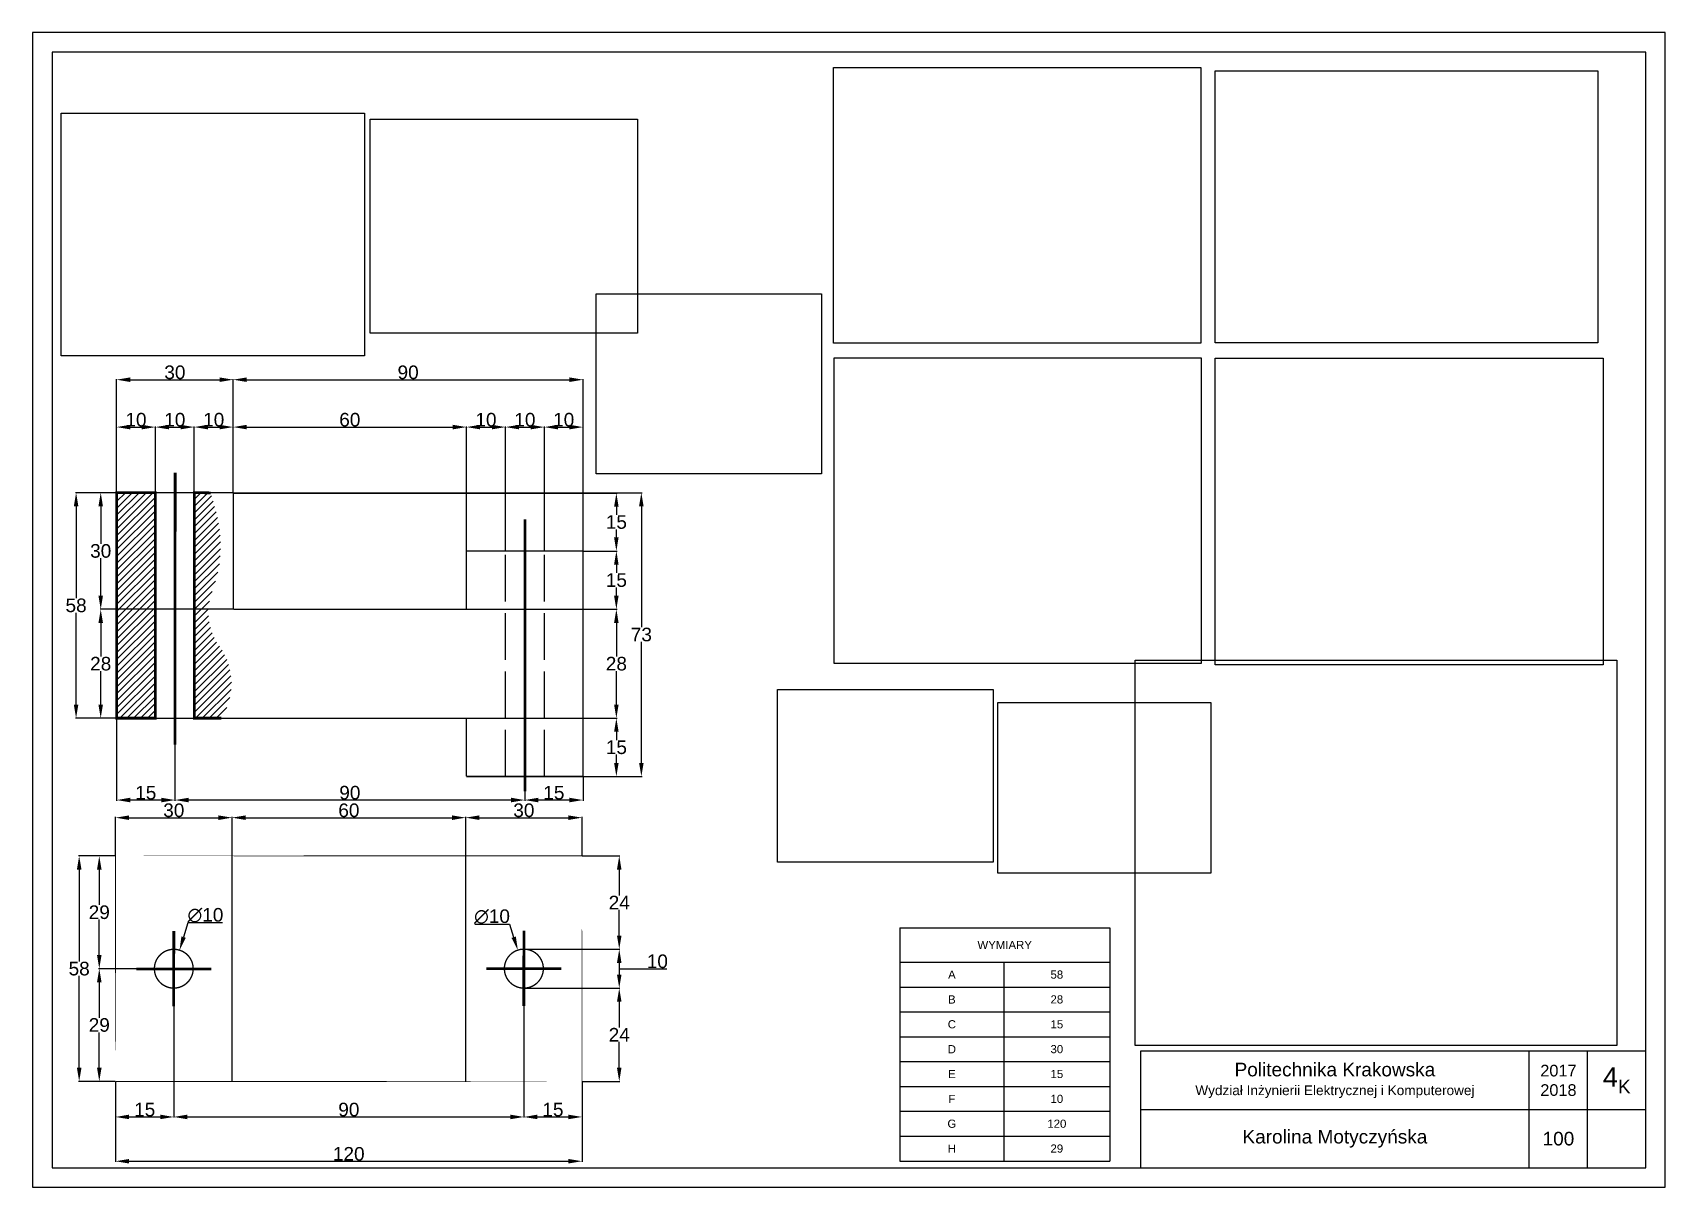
# Model space of a CAD drawing. Header units: inches. Extents: x 30 to 450, y 19 to 316.
import ezdxf

# ---------------------------------------------------------------- set-up
doc = ezdxf.new("R2010")
doc.units = ezdxf.units.IN
doc.header["$MEASUREMENT"] = 0
doc.header["$XCLIPFRAME"] = 2
doc.linetypes.add('ACAD_ISO02W100', pattern=[15, 12, -3])
doc.linetypes.add('ACAD_ISO10W100', pattern=[18, 12, -3, 0, -3])
for name, color, linetype, true_color in [('RENDERY', 7, 'Continuous', 0xffffff), ('RYSUNEK', 7, 'Continuous', 0x000000), ('TEMAT', 7, 'Continuous', 0xffffff)]:
    doc.layers.add(name, color=color, linetype=linetype, true_color=true_color)
doc.layers.add('TABELA', color=7, linetype='Continuous')
doc.layers.add('WYMIAROWANIE', color=7, linetype='Continuous')
doc.styles.get("Standard").update_dxf_attribs({"font": 'arial.ttf'})
doc.dimstyles.get("Standard").update_dxf_attribs({"dimtxt": 3.5, "dimasz": 3.5, "dimexe": 0.18, "dimexo": 0.0625, "dimgap": 0.09, "dimtad": 1, "dimtih": 1, "dimtoh": 1, "dimdec": 0, "dimzin": 0, "dimdsep": 46, "dimtxsty": 'Standard', "dimcen": 0, "dimadec": 0, "dimazin": 0, "dimtfac": 1, "dimtdec": 0, "dimtofl": 0, "dimtmove": 0, "dimatfit": 3, "dimfxl": 1, "dimtolj": 1, "dimtzin": 0, "dimarcsym": 0})
picture_1 = doc.add_image_def('image1.jpg', size_in_pixel=(1535, 1228))
picture_2 = doc.add_image_def('image2.jpeg', size_in_pixel=(800, 600))
picture_3 = doc.add_image_def('image3.jpeg', size_in_pixel=(800, 600))
picture_4 = doc.add_image_def('image4.jpeg', size_in_pixel=(800, 600))
picture_5 = doc.add_image_def('image5.jpeg', size_in_pixel=(800, 600))
picture_6 = doc.add_image_def('image6.jpg', size_in_pixel=(1600, 1280))
picture_7 = doc.add_image_def('image7.jpg', size_in_pixel=(1600, 1280))
picture_8 = doc.add_image_def('image8.jpg', size_in_pixel=(1600, 1280))
picture_9 = doc.add_image_def('image9.jpg', size_in_pixel=(1600, 1280))
picture_10 = doc.add_image_def('image10.jpg', size_in_pixel=(1600, 1280))

# ---------------------------------------------------------------- blocks, each defined once
blk = doc.blocks.new('*T1')
at = {"layer": 'TABELA', "color": 0, "linetype": 'ByBlock', "lineweight": -2, "transparency": 16777216}
for p, q in [((0, 0), (54, 0)), ((0, 0), (0, -60)), ((54, 0), (54, -60)), ((0, -8.85), (54, -8.85)), ((26.81, -8.85), (26.81, -60)), ((0, -15.25), (54, -15.25)), ((0, -21.64), (54, -21.64)), ((0, -28.03), (54, -28.03)), ((0, -34.43), (54, -34.43)), ((0, -40.82), (54, -40.82)), ((0, -47.21), (54, -47.21)), ((0, -53.61), (54, -53.61)), ((0, -60), (54, -60))]:
    blk.add_line(p, q, dxfattribs=at)
at = {"layer": 'TABELA', "color": 0, "transparency": 16777216, "char_height": 2.1, "attachment_point": 5}
for s, insert, width in [('WYMIARY', (27, -4.43), 53.928), ('A', (13.41, -12.05), 26.7392), ('58', (40.41, -12.05), 27.1168), ('B', (13.41, -18.44), 26.7392), ('28', (40.41, -18.44), 27.1168), ('C', (13.41, -24.84), 26.7392), ('15', (40.41, -24.84), 27.1168), ('D', (13.41, -31.23), 26.7392), ('30', (40.41, -31.23), 27.1168), ('E', (13.41, -37.62), 26.7392), ('15', (40.41, -37.62), 27.1168), ('F', (13.41, -44.02), 26.7392), ('10', (40.41, -44.02), 27.1168), ('G', (13.41, -50.41), 26.7392), ('120', (40.41, -50.41), 27.1168), ('H', (13.41, -56.8), 26.7392), ('29', (40.41, -56.8), 27.1168)]:
    blk.add_mtext(s, dxfattribs=dict(at, insert=insert, width=width))
blk = doc.blocks.new('*D2')
at = {"layer": 'Defpoints', "color": 0, "lineweight": 25, "transparency": 16777216}
for p in [(61.69, 214.59), (51.71, 197.72), (61.69, 197.72)]:
    blk.add_point(p, dxfattribs=at)
at = {"layer": 'WYMIAROWANIE', "color": 0, "lineweight": -2, "transparency": 16777216}
for p, q in [((51.71, 197.79), (51.71, 214.77)), ((55.21, 214.59), (58.19, 214.59)), ((61.69, 197.79), (61.69, 214.77))]:
    blk.add_line(p, q, dxfattribs=at)
at = {"layer": 'WYMIAROWANIE', "color": 0, "lineweight": 25, "transparency": 16777216}
for points in [[(55.21, 215.18), (55.21, 214.01), (51.71, 214.59)], [(58.19, 215.18), (58.19, 214.01), (61.69, 214.59)]]:
    blk.add_solid(points, dxfattribs=at)
at = {"layer": 'WYMIAROWANIE', "color": 0, "lineweight": 25, "transparency": 16777216, "insert": (56.7, 216.47), "char_height": 3.5, "attachment_point": 5}
blk.add_mtext('\\A1;10', dxfattribs=at)
blk = doc.blocks.new('*D3')
at = {"layer": 'Defpoints', "color": 0, "lineweight": 25, "transparency": 16777216}
for p in [(71.69, 214.59), (61.69, 197.72), (71.69, 197.72)]:
    blk.add_point(p, dxfattribs=at)
at = {"layer": 'WYMIAROWANIE', "color": 0, "lineweight": -2, "transparency": 16777216}
for p, q in [((61.69, 197.79), (61.69, 214.77)), ((65.19, 214.59), (68.19, 214.59)), ((71.69, 197.79), (71.69, 214.77))]:
    blk.add_line(p, q, dxfattribs=at)
at = {"layer": 'WYMIAROWANIE', "color": 0, "lineweight": 25, "transparency": 16777216}
for points in [[(65.19, 215.18), (65.19, 214.01), (61.69, 214.59)], [(68.19, 215.18), (68.19, 214.01), (71.69, 214.59)]]:
    blk.add_solid(points, dxfattribs=at)
at = {"layer": 'WYMIAROWANIE', "color": 0, "lineweight": 25, "transparency": 16777216, "insert": (66.69, 216.47), "char_height": 3.5, "attachment_point": 5}
blk.add_mtext('\\A1;10', dxfattribs=at)
blk = doc.blocks.new('*D4')
at = {"layer": 'Defpoints', "color": 0, "lineweight": 25, "transparency": 16777216}
for p in [(81.71, 214.59), (71.69, 197.72), (81.71, 197.72)]:
    blk.add_point(p, dxfattribs=at)
at = {"layer": 'WYMIAROWANIE', "color": 0, "lineweight": -2, "transparency": 16777216}
for p, q in [((71.69, 197.79), (71.69, 214.77)), ((75.19, 214.59), (78.21, 214.59)), ((81.71, 197.79), (81.71, 214.77))]:
    blk.add_line(p, q, dxfattribs=at)
at = {"layer": 'WYMIAROWANIE', "color": 0, "lineweight": 25, "transparency": 16777216}
for points in [[(75.19, 215.18), (75.19, 214.01), (71.69, 214.59)], [(78.21, 215.18), (78.21, 214.01), (81.71, 214.59)]]:
    blk.add_solid(points, dxfattribs=at)
at = {"layer": 'WYMIAROWANIE', "color": 0, "lineweight": 25, "transparency": 16777216, "insert": (76.7, 216.47), "char_height": 3.5, "attachment_point": 5}
blk.add_mtext('\\A1;10', dxfattribs=at)
blk = doc.blocks.new('*D5')
at = {"layer": 'Defpoints', "color": 0, "lineweight": 25, "transparency": 16777216}
for p in [(141.71, 214.59), (81.71, 197.72), (141.71, 182.72)]:
    blk.add_point(p, dxfattribs=at)
at = {"layer": 'WYMIAROWANIE', "color": 0, "lineweight": -2, "transparency": 16777216}
for p, q in [((81.71, 197.79), (81.71, 214.77)), ((85.21, 214.59), (138.21, 214.59)), ((141.71, 182.79), (141.71, 214.77))]:
    blk.add_line(p, q, dxfattribs=at)
at = {"layer": 'WYMIAROWANIE', "color": 0, "lineweight": 25, "transparency": 16777216}
for points in [[(85.21, 215.18), (85.21, 214.01), (81.71, 214.59)], [(138.21, 215.18), (138.21, 214.01), (141.71, 214.59)]]:
    blk.add_solid(points, dxfattribs=at)
at = {"layer": 'WYMIAROWANIE', "color": 0, "lineweight": 25, "transparency": 16777216, "insert": (111.71, 216.47), "char_height": 3.5, "attachment_point": 5}
blk.add_mtext('\\A1;60', dxfattribs=at)
blk = doc.blocks.new('*D6')
at = {"layer": 'Defpoints', "color": 0, "lineweight": 25, "transparency": 16777216}
for p in [(151.75, 214.59), (141.71, 182.72), (151.75, 182.72)]:
    blk.add_point(p, dxfattribs=at)
at = {"layer": 'WYMIAROWANIE', "color": 0, "lineweight": -2, "transparency": 16777216}
for p, q in [((141.71, 182.79), (141.71, 214.77)), ((145.21, 214.59), (148.25, 214.59)), ((151.75, 182.79), (151.75, 214.77))]:
    blk.add_line(p, q, dxfattribs=at)
at = {"layer": 'WYMIAROWANIE', "color": 0, "lineweight": 25, "transparency": 16777216}
for points in [[(145.21, 215.18), (145.21, 214.01), (141.71, 214.59)], [(148.25, 215.18), (148.25, 214.01), (151.75, 214.59)]]:
    blk.add_solid(points, dxfattribs=at)
at = {"layer": 'WYMIAROWANIE', "color": 0, "lineweight": 25, "transparency": 16777216, "insert": (146.73, 216.47), "char_height": 3.5, "attachment_point": 5}
blk.add_mtext('\\A1;10', dxfattribs=at)
blk = doc.blocks.new('*D7')
at = {"layer": 'Defpoints', "color": 0, "lineweight": 25, "transparency": 16777216}
for p in [(161.75, 214.59), (151.75, 182.72), (161.75, 182.72)]:
    blk.add_point(p, dxfattribs=at)
at = {"layer": 'WYMIAROWANIE', "color": 0, "lineweight": -2, "transparency": 16777216}
for p, q in [((151.75, 182.79), (151.75, 214.77)), ((155.25, 214.59), (158.25, 214.59)), ((161.75, 182.79), (161.75, 214.77))]:
    blk.add_line(p, q, dxfattribs=at)
at = {"layer": 'WYMIAROWANIE', "color": 0, "lineweight": 25, "transparency": 16777216}
for points in [[(155.25, 215.18), (155.25, 214.01), (151.75, 214.59)], [(158.25, 215.18), (158.25, 214.01), (161.75, 214.59)]]:
    blk.add_solid(points, dxfattribs=at)
at = {"layer": 'WYMIAROWANIE', "color": 0, "lineweight": 25, "transparency": 16777216, "insert": (156.75, 216.47), "char_height": 3.5, "attachment_point": 5}
blk.add_mtext('\\A1;10', dxfattribs=at)
blk = doc.blocks.new('*D8')
at = {"layer": 'Defpoints', "color": 0, "lineweight": 25, "transparency": 16777216}
for p in [(171.71, 214.59), (161.75, 182.72), (171.71, 182.72)]:
    blk.add_point(p, dxfattribs=at)
at = {"layer": 'WYMIAROWANIE', "color": 0, "lineweight": -2, "transparency": 16777216}
for p, q in [((161.75, 182.79), (161.75, 214.77)), ((165.25, 214.59), (168.21, 214.59)), ((171.71, 182.79), (171.71, 214.77))]:
    blk.add_line(p, q, dxfattribs=at)
at = {"layer": 'WYMIAROWANIE', "color": 0, "lineweight": 25, "transparency": 16777216}
for points in [[(165.25, 215.18), (165.25, 214.01), (161.75, 214.59)], [(168.21, 215.18), (168.21, 214.01), (171.71, 214.59)]]:
    blk.add_solid(points, dxfattribs=at)
at = {"layer": 'WYMIAROWANIE', "color": 0, "lineweight": 25, "transparency": 16777216, "insert": (166.73, 216.47), "char_height": 3.5, "attachment_point": 5}
blk.add_mtext('\\A1;10', dxfattribs=at)
blk = doc.blocks.new('*D9')
at = {"layer": 'Defpoints', "color": 0, "lineweight": 25, "transparency": 16777216}
for p in [(51.71, 197.72), (41.3, 139.72), (51.71, 139.72)]:
    blk.add_point(p, dxfattribs=at)
at = {"layer": 'WYMIAROWANIE', "color": 0, "lineweight": -2, "transparency": 16777216}
for p, q in [((51.65, 197.72), (41.12, 197.72)), ((41.3, 194.22), (41.3, 170.6)), ((41.3, 143.22), (41.3, 166.85)), ((51.65, 139.72), (41.12, 139.72))]:
    blk.add_line(p, q, dxfattribs=at)
at = {"layer": 'WYMIAROWANIE', "color": 0, "lineweight": 25, "transparency": 16777216}
for points in [[(40.72, 194.22), (41.88, 194.22), (41.3, 197.72)], [(40.72, 143.22), (41.88, 143.22), (41.3, 139.72)]]:
    blk.add_solid(points, dxfattribs=at)
at = {"layer": 'WYMIAROWANIE', "color": 0, "lineweight": 25, "transparency": 16777216, "insert": (41.3, 168.72), "char_height": 3.5, "attachment_point": 5}
blk.add_mtext('\\A1;58', dxfattribs=at)
blk = doc.blocks.new('*D10')
at = {"layer": 'Defpoints', "color": 0, "lineweight": 25, "transparency": 16777216}
for p in [(81.71, 197.72), (47.63, 167.72), (81.71, 167.72)]:
    blk.add_point(p, dxfattribs=at)
at = {"layer": 'WYMIAROWANIE', "color": 0, "lineweight": -2, "transparency": 16777216}
for p, q in [((81.65, 197.72), (47.45, 197.72)), ((47.63, 194.22), (47.63, 184.6)), ((47.63, 171.22), (47.63, 180.84)), ((81.65, 167.72), (47.45, 167.72))]:
    blk.add_line(p, q, dxfattribs=at)
at = {"layer": 'WYMIAROWANIE', "color": 0, "lineweight": 25, "transparency": 16777216}
for points in [[(47.05, 194.22), (48.21, 194.22), (47.63, 197.72)], [(47.05, 171.22), (48.21, 171.22), (47.63, 167.72)]]:
    blk.add_solid(points, dxfattribs=at)
at = {"layer": 'WYMIAROWANIE', "color": 0, "lineweight": 25, "transparency": 16777216, "insert": (47.63, 182.72), "char_height": 3.5, "attachment_point": 5}
blk.add_mtext('\\A1;30', dxfattribs=at)
blk = doc.blocks.new('*D11')
at = {"layer": 'Defpoints', "color": 0, "lineweight": 25, "transparency": 16777216}
for p in [(81.71, 167.72), (47.63, 139.72), (61.69, 139.72)]:
    blk.add_point(p, dxfattribs=at)
at = {"layer": 'WYMIAROWANIE', "color": 0, "lineweight": -2, "transparency": 16777216}
for p, q in [((81.65, 167.72), (47.45, 167.72)), ((47.63, 164.22), (47.63, 155.6)), ((47.63, 143.22), (47.63, 151.85)), ((61.63, 139.72), (47.45, 139.72))]:
    blk.add_line(p, q, dxfattribs=at)
at = {"layer": 'WYMIAROWANIE', "color": 0, "lineweight": 25, "transparency": 16777216}
for points in [[(47.05, 164.22), (48.21, 164.22), (47.63, 167.72)], [(47.05, 143.22), (48.21, 143.22), (47.63, 139.72)]]:
    blk.add_solid(points, dxfattribs=at)
at = {"layer": 'WYMIAROWANIE', "color": 0, "lineweight": 25, "transparency": 16777216, "insert": (47.63, 153.72), "char_height": 3.5, "attachment_point": 5}
blk.add_mtext('\\A1;28', dxfattribs=at)
blk = doc.blocks.new('*D12')
at = {"layer": 'Defpoints', "color": 0, "lineweight": 25, "transparency": 16777216}
for p in [(81.71, 197.61), (171.71, 182.72), (180.28, 182.72)]:
    blk.add_point(p, dxfattribs=at)
at = {"layer": 'WYMIAROWANIE', "color": 0, "lineweight": -2, "transparency": 16777216}
for p, q in [((81.77, 197.61), (180.46, 197.61)), ((180.28, 194.11), (180.28, 192.04)), ((180.28, 186.22), (180.28, 188.29)), ((171.77, 182.72), (180.46, 182.72))]:
    blk.add_line(p, q, dxfattribs=at)
at = {"layer": 'WYMIAROWANIE', "color": 0, "lineweight": 25, "transparency": 16777216}
for points in [[(179.69, 194.11), (180.86, 194.11), (180.28, 197.61)], [(179.69, 186.22), (180.86, 186.22), (180.28, 182.72)]]:
    blk.add_solid(points, dxfattribs=at)
at = {"layer": 'WYMIAROWANIE', "color": 0, "lineweight": 25, "transparency": 16777216, "insert": (180.28, 190.16), "char_height": 3.5, "attachment_point": 5}
blk.add_mtext('\\A1;15', dxfattribs=at)
blk = doc.blocks.new('*D13')
at = {"layer": 'Defpoints', "color": 0, "lineweight": 25, "transparency": 16777216}
for p in [(171.71, 182.72), (141.71, 167.72), (180.28, 167.72)]:
    blk.add_point(p, dxfattribs=at)
at = {"layer": 'WYMIAROWANIE', "color": 0, "lineweight": -2, "transparency": 16777216}
for p, q in [((171.77, 182.72), (180.46, 182.72)), ((180.28, 179.22), (180.28, 177.1)), ((180.28, 171.22), (180.28, 173.35)), ((141.77, 167.72), (180.46, 167.72))]:
    blk.add_line(p, q, dxfattribs=at)
at = {"layer": 'WYMIAROWANIE', "color": 0, "lineweight": 25, "transparency": 16777216}
for points in [[(179.69, 179.22), (180.86, 179.22), (180.28, 182.72)], [(179.69, 171.22), (180.86, 171.22), (180.28, 167.72)]]:
    blk.add_solid(points, dxfattribs=at)
at = {"layer": 'WYMIAROWANIE', "color": 0, "lineweight": 25, "transparency": 16777216, "insert": (180.28, 175.22), "char_height": 3.5, "attachment_point": 5}
blk.add_mtext('\\A1;15', dxfattribs=at)
blk = doc.blocks.new('*D14')
at = {"layer": 'Defpoints', "color": 0, "lineweight": 25, "transparency": 16777216}
for p in [(141.71, 167.72), (141.71, 139.72), (180.28, 139.72)]:
    blk.add_point(p, dxfattribs=at)
at = {"layer": 'WYMIAROWANIE', "color": 0, "lineweight": -2, "transparency": 16777216}
for p, q in [((141.77, 167.72), (180.46, 167.72)), ((180.28, 164.22), (180.28, 155.6)), ((180.28, 143.22), (180.28, 151.85)), ((141.77, 139.72), (180.46, 139.72))]:
    blk.add_line(p, q, dxfattribs=at)
at = {"layer": 'WYMIAROWANIE', "color": 0, "lineweight": 25, "transparency": 16777216}
for points in [[(179.69, 164.22), (180.86, 164.22), (180.28, 167.72)], [(179.69, 143.22), (180.86, 143.22), (180.28, 139.72)]]:
    blk.add_solid(points, dxfattribs=at)
at = {"layer": 'WYMIAROWANIE', "color": 0, "lineweight": 25, "transparency": 16777216, "insert": (180.28, 153.72), "char_height": 3.5, "attachment_point": 5}
blk.add_mtext('\\A1;28', dxfattribs=at)
blk = doc.blocks.new('*D15')
at = {"layer": 'Defpoints', "color": 0, "lineweight": 25, "transparency": 16777216}
for p in [(141.71, 139.72), (171.71, 124.72), (180.28, 124.72)]:
    blk.add_point(p, dxfattribs=at)
at = {"layer": 'WYMIAROWANIE', "color": 0, "lineweight": -2, "transparency": 16777216}
for p, q in [((141.77, 139.72), (180.46, 139.72)), ((180.28, 136.22), (180.28, 134.1)), ((180.28, 128.22), (180.28, 130.35)), ((171.77, 124.72), (180.46, 124.72))]:
    blk.add_line(p, q, dxfattribs=at)
at = {"layer": 'WYMIAROWANIE', "color": 0, "lineweight": 25, "transparency": 16777216}
for points in [[(179.69, 136.22), (180.86, 136.22), (180.28, 139.72)], [(179.69, 128.22), (180.86, 128.22), (180.28, 124.72)]]:
    blk.add_solid(points, dxfattribs=at)
at = {"layer": 'WYMIAROWANIE', "color": 0, "lineweight": 25, "transparency": 16777216, "insert": (180.28, 132.22), "char_height": 3.5, "attachment_point": 5}
blk.add_mtext('\\A1;15', dxfattribs=at)
blk = doc.blocks.new('*D16')
at = {"layer": 'Defpoints', "color": 0, "lineweight": 25, "transparency": 16777216}
for p in [(81.71, 197.72), (171.71, 124.72), (186.71, 124.72)]:
    blk.add_point(p, dxfattribs=at)
at = {"layer": 'WYMIAROWANIE', "color": 0, "lineweight": -2, "transparency": 16777216}
for p, q in [((81.77, 197.72), (186.89, 197.72)), ((186.71, 194.22), (186.71, 163.1)), ((186.71, 128.22), (186.71, 159.34)), ((171.77, 124.72), (186.89, 124.72))]:
    blk.add_line(p, q, dxfattribs=at)
at = {"layer": 'WYMIAROWANIE', "color": 0, "lineweight": 25, "transparency": 16777216}
for points in [[(186.12, 194.22), (187.29, 194.22), (186.71, 197.72)], [(186.12, 128.22), (187.29, 128.22), (186.71, 124.72)]]:
    blk.add_solid(points, dxfattribs=at)
at = {"layer": 'WYMIAROWANIE', "color": 0, "lineweight": 25, "transparency": 16777216, "insert": (186.71, 161.22), "char_height": 3.5, "attachment_point": 5}
blk.add_mtext('\\A1;73', dxfattribs=at)
blk = doc.blocks.new('*D17')
at = {"layer": 'Defpoints', "color": 0, "lineweight": 25, "transparency": 16777216}
for p in [(156.71, 124.72), (171.71, 124.72), (156.71, 118.66)]:
    blk.add_point(p, dxfattribs=at)
at = {"layer": 'WYMIAROWANIE', "color": 0, "lineweight": -2, "transparency": 16777216}
for p, q in [((156.71, 124.66), (156.71, 118.48)), ((171.71, 124.66), (171.71, 118.48)), ((168.21, 118.66), (160.21, 118.66))]:
    blk.add_line(p, q, dxfattribs=at)
at = {"layer": 'WYMIAROWANIE', "color": 0, "lineweight": 25, "transparency": 16777216}
for points in [[(160.21, 119.25), (160.21, 118.08), (156.71, 118.66)], [(168.21, 119.25), (168.21, 118.08), (171.71, 118.66)]]:
    blk.add_solid(points, dxfattribs=at)
at = {"layer": 'WYMIAROWANIE', "color": 0, "lineweight": 25, "transparency": 16777216, "insert": (164.21, 120.54), "char_height": 3.5, "attachment_point": 5}
blk.add_mtext('\\A1;15', dxfattribs=at)
blk = doc.blocks.new('*D18')
at = {"layer": 'Defpoints', "color": 0, "lineweight": 25, "transparency": 16777216}
for p in [(66.74, 139.72), (156.71, 124.72), (66.74, 118.66)]:
    blk.add_point(p, dxfattribs=at)
at = {"layer": 'WYMIAROWANIE', "color": 0, "lineweight": -2, "transparency": 16777216}
for p, q in [((66.74, 139.66), (66.74, 118.48)), ((156.71, 124.66), (156.71, 118.48)), ((153.21, 118.66), (70.24, 118.66))]:
    blk.add_line(p, q, dxfattribs=at)
at = {"layer": 'WYMIAROWANIE', "color": 0, "lineweight": 25, "transparency": 16777216}
for points in [[(70.24, 119.25), (70.24, 118.08), (66.74, 118.66)], [(153.21, 119.25), (153.21, 118.08), (156.71, 118.66)]]:
    blk.add_solid(points, dxfattribs=at)
at = {"layer": 'WYMIAROWANIE', "color": 0, "lineweight": 25, "transparency": 16777216, "insert": (111.72, 120.54), "char_height": 3.5, "attachment_point": 5}
blk.add_mtext('\\A1;90', dxfattribs=at)
blk = doc.blocks.new('*D19')
at = {"layer": 'Defpoints', "color": 0, "lineweight": 25, "transparency": 16777216}
for p in [(51.71, 139.72), (66.74, 139.72), (51.71, 118.66)]:
    blk.add_point(p, dxfattribs=at)
at = {"layer": 'WYMIAROWANIE', "color": 0, "lineweight": -2, "transparency": 16777216}
for p, q in [((51.71, 139.66), (51.71, 118.48)), ((66.74, 139.66), (66.74, 118.48)), ((63.24, 118.66), (55.21, 118.66))]:
    blk.add_line(p, q, dxfattribs=at)
at = {"layer": 'WYMIAROWANIE', "color": 0, "lineweight": 25, "transparency": 16777216}
for points in [[(55.21, 119.25), (55.21, 118.08), (51.71, 118.66)], [(63.24, 119.25), (63.24, 118.08), (66.74, 118.66)]]:
    blk.add_solid(points, dxfattribs=at)
at = {"layer": 'WYMIAROWANIE', "color": 0, "lineweight": 25, "transparency": 16777216, "insert": (59.22, 120.54), "char_height": 3.5, "attachment_point": 5}
blk.add_mtext('\\A1;15', dxfattribs=at)
blk = doc.blocks.new('*D20')
at = {"layer": 'Defpoints', "color": 0, "lineweight": 25, "transparency": 16777216}
for p in [(81.71, 226.78), (51.71, 197.72), (81.71, 197.72)]:
    blk.add_point(p, dxfattribs=at)
at = {"layer": 'WYMIAROWANIE', "color": 0, "lineweight": -2, "transparency": 16777216}
for p, q in [((51.71, 197.79), (51.71, 226.96)), ((81.71, 197.79), (81.71, 226.96)), ((55.21, 226.78), (78.21, 226.78))]:
    blk.add_line(p, q, dxfattribs=at)
at = {"layer": 'WYMIAROWANIE', "color": 0, "lineweight": 25, "transparency": 16777216}
for points in [[(55.21, 227.37), (55.21, 226.2), (51.71, 226.78)], [(78.21, 227.37), (78.21, 226.2), (81.71, 226.78)]]:
    blk.add_solid(points, dxfattribs=at)
at = {"layer": 'WYMIAROWANIE', "color": 0, "lineweight": 25, "transparency": 16777216, "insert": (66.71, 228.66), "char_height": 3.5, "attachment_point": 5}
blk.add_mtext('\\A1;30', dxfattribs=at)
blk = doc.blocks.new('*D21')
at = {"layer": 'Defpoints', "color": 0, "lineweight": 25, "transparency": 16777216}
for p in [(171.71, 226.78), (81.71, 197.72), (171.71, 197.61)]:
    blk.add_point(p, dxfattribs=at)
at = {"layer": 'WYMIAROWANIE', "color": 0, "lineweight": -2, "transparency": 16777216}
for p, q in [((81.71, 197.79), (81.71, 226.96)), ((171.71, 197.67), (171.71, 226.96)), ((85.21, 226.78), (168.21, 226.78))]:
    blk.add_line(p, q, dxfattribs=at)
at = {"layer": 'WYMIAROWANIE', "color": 0, "lineweight": 25, "transparency": 16777216}
for points in [[(85.21, 227.37), (85.21, 226.2), (81.71, 226.78)], [(168.21, 227.37), (168.21, 226.2), (171.71, 226.78)]]:
    blk.add_solid(points, dxfattribs=at)
at = {"layer": 'WYMIAROWANIE', "color": 0, "lineweight": 25, "transparency": 16777216, "insert": (126.71, 228.66), "char_height": 3.5, "attachment_point": 5}
blk.add_mtext('\\A1;90', dxfattribs=at)
blk = doc.blocks.new('*D22')
at = {"layer": 'Defpoints', "color": 0, "lineweight": 25, "transparency": 16777216}
for p in [(81.42, 114.13), (51.44, 104.29), (81.42, 104.29)]:
    blk.add_point(p, dxfattribs=at)
at = {"layer": 'WYMIAROWANIE', "color": 0, "lineweight": -2, "transparency": 16777216}
for p, q in [((51.44, 104.35), (51.44, 114.31)), ((54.94, 114.13), (77.92, 114.13)), ((81.42, 104.35), (81.42, 114.31))]:
    blk.add_line(p, q, dxfattribs=at)
at = {"layer": 'WYMIAROWANIE', "color": 0, "lineweight": 25, "transparency": 16777216}
for points in [[(54.94, 114.71), (54.94, 113.54), (51.44, 114.13)], [(77.92, 114.71), (77.92, 113.54), (81.42, 114.13)]]:
    blk.add_solid(points, dxfattribs=at)
at = {"layer": 'WYMIAROWANIE', "color": 0, "lineweight": 25, "transparency": 16777216, "insert": (66.43, 116.01), "char_height": 3.5, "attachment_point": 5}
blk.add_mtext('\\A1;30', dxfattribs=at)
blk = doc.blocks.new('*D23')
at = {"layer": 'Defpoints', "color": 0, "lineweight": 25, "transparency": 16777216}
for p in [(141.52, 114.13), (81.42, 104.29), (141.52, 104.29)]:
    blk.add_point(p, dxfattribs=at)
at = {"layer": 'WYMIAROWANIE', "color": 0, "lineweight": -2, "transparency": 16777216}
for p, q in [((81.42, 104.35), (81.42, 114.31)), ((84.92, 114.13), (138.02, 114.13)), ((141.52, 104.35), (141.52, 114.31))]:
    blk.add_line(p, q, dxfattribs=at)
at = {"layer": 'WYMIAROWANIE', "color": 0, "lineweight": 25, "transparency": 16777216}
for points in [[(84.92, 114.71), (84.92, 113.54), (81.42, 114.13)], [(138.02, 114.71), (138.02, 113.54), (141.52, 114.13)]]:
    blk.add_solid(points, dxfattribs=at)
at = {"layer": 'WYMIAROWANIE', "color": 0, "lineweight": 25, "transparency": 16777216, "insert": (111.47, 116), "char_height": 3.5, "attachment_point": 5}
blk.add_mtext('\\A1;60', dxfattribs=at)
blk = doc.blocks.new('*D24')
at = {"layer": 'Defpoints', "color": 0, "lineweight": 25, "transparency": 16777216}
for p in [(171.44, 114.13), (141.52, 104.29), (171.44, 104.29)]:
    blk.add_point(p, dxfattribs=at)
at = {"layer": 'WYMIAROWANIE', "color": 0, "lineweight": -2, "transparency": 16777216}
for p, q in [((141.52, 104.35), (141.52, 114.31)), ((145.02, 114.13), (167.94, 114.13)), ((171.44, 104.35), (171.44, 114.31))]:
    blk.add_line(p, q, dxfattribs=at)
at = {"layer": 'WYMIAROWANIE', "color": 0, "lineweight": 25, "transparency": 16777216}
for points in [[(145.02, 114.71), (145.02, 113.54), (141.52, 114.13)], [(167.94, 114.71), (167.94, 113.54), (171.44, 114.13)]]:
    blk.add_solid(points, dxfattribs=at)
at = {"layer": 'WYMIAROWANIE', "color": 0, "lineweight": 25, "transparency": 16777216, "insert": (156.48, 116.01), "char_height": 3.5, "attachment_point": 5}
blk.add_mtext('\\A1;30', dxfattribs=at)
blk = doc.blocks.new('*D25')
at = {"layer": 'Defpoints', "color": 0, "lineweight": 25, "transparency": 16777216}
for p in [(51.44, 104.29), (42.09, 46.29), (51.44, 46.29)]:
    blk.add_point(p, dxfattribs=at)
at = {"layer": 'WYMIAROWANIE', "color": 0, "lineweight": -2, "transparency": 16777216}
for p, q in [((51.38, 104.29), (41.91, 104.29)), ((42.09, 100.79), (42.09, 77.17)), ((42.09, 49.79), (42.09, 73.41)), ((51.38, 46.29), (41.91, 46.29))]:
    blk.add_line(p, q, dxfattribs=at)
at = {"layer": 'WYMIAROWANIE', "color": 0, "lineweight": 25, "transparency": 16777216}
for points in [[(41.51, 100.79), (42.68, 100.79), (42.09, 104.29)], [(41.51, 49.79), (42.68, 49.79), (42.09, 46.29)]]:
    blk.add_solid(points, dxfattribs=at)
at = {"layer": 'WYMIAROWANIE', "color": 0, "lineweight": 25, "transparency": 16777216, "insert": (42.09, 75.29), "char_height": 3.5, "attachment_point": 5}
blk.add_mtext('\\A1;58', dxfattribs=at)
blk = doc.blocks.new('*D26')
at = {"layer": 'Defpoints', "color": 0, "lineweight": 25, "transparency": 16777216}
for p in [(66.43, 75.21), (51.44, 46.29), (66.43, 37.15)]:
    blk.add_point(p, dxfattribs=at)
at = {"layer": 'WYMIAROWANIE', "color": 0, "lineweight": -2, "transparency": 16777216}
for p, q in [((66.43, 75.14), (66.43, 36.97)), ((51.44, 46.23), (51.44, 36.97)), ((54.94, 37.15), (62.93, 37.15))]:
    blk.add_line(p, q, dxfattribs=at)
at = {"layer": 'WYMIAROWANIE', "color": 0, "lineweight": 25, "transparency": 16777216}
for points in [[(54.94, 37.74), (54.94, 36.57), (51.44, 37.15)], [(62.93, 37.74), (62.93, 36.57), (66.43, 37.15)]]:
    blk.add_solid(points, dxfattribs=at)
at = {"layer": 'WYMIAROWANIE', "color": 0, "lineweight": 25, "transparency": 16777216, "insert": (58.94, 39.03), "char_height": 3.5, "attachment_point": 5}
blk.add_mtext('\\A1;15', dxfattribs=at)
blk = doc.blocks.new('*D27')
at = {"layer": 'Defpoints', "color": 0, "lineweight": 25, "transparency": 16777216}
for p in [(66.43, 75.21), (156.48, 75.29), (156.48, 37.15)]:
    blk.add_point(p, dxfattribs=at)
at = {"layer": 'WYMIAROWANIE', "color": 0, "lineweight": -2, "transparency": 16777216}
for p, q in [((66.43, 75.14), (66.43, 36.97)), ((156.48, 75.23), (156.48, 36.97)), ((69.93, 37.15), (152.98, 37.15))]:
    blk.add_line(p, q, dxfattribs=at)
at = {"layer": 'WYMIAROWANIE', "color": 0, "lineweight": 25, "transparency": 16777216}
for points in [[(69.93, 37.74), (69.93, 36.57), (66.43, 37.15)], [(152.98, 37.74), (152.98, 36.57), (156.48, 37.15)]]:
    blk.add_solid(points, dxfattribs=at)
at = {"layer": 'WYMIAROWANIE', "color": 0, "lineweight": 25, "transparency": 16777216, "insert": (111.46, 39.03), "char_height": 3.5, "attachment_point": 5}
blk.add_mtext('\\A1;90', dxfattribs=at)
blk = doc.blocks.new('*D28')
at = {"layer": 'Defpoints', "color": 0, "lineweight": 25, "transparency": 16777216}
for p in [(156.48, 75.29), (171.44, 46.29), (171.44, 37.15)]:
    blk.add_point(p, dxfattribs=at)
at = {"layer": 'WYMIAROWANIE', "color": 0, "lineweight": -2, "transparency": 16777216}
for p, q in [((156.48, 75.23), (156.48, 36.97)), ((171.44, 46.23), (171.44, 36.97)), ((159.98, 37.15), (167.94, 37.15))]:
    blk.add_line(p, q, dxfattribs=at)
at = {"layer": 'WYMIAROWANIE', "color": 0, "lineweight": 25, "transparency": 16777216}
for points in [[(159.98, 37.74), (159.98, 36.57), (156.48, 37.15)], [(167.94, 37.74), (167.94, 36.57), (171.44, 37.15)]]:
    blk.add_solid(points, dxfattribs=at)
at = {"layer": 'WYMIAROWANIE', "color": 0, "lineweight": 25, "transparency": 16777216, "insert": (163.96, 39.03), "char_height": 3.5, "attachment_point": 5}
blk.add_mtext('\\A1;15', dxfattribs=at)
blk = doc.blocks.new('*D29')
at = {"layer": 'Defpoints', "color": 0, "lineweight": 25, "transparency": 16777216}
for p in [(51.44, 46.29), (171.44, 46.29), (171.44, 25.76)]:
    blk.add_point(p, dxfattribs=at)
at = {"layer": 'WYMIAROWANIE', "color": 0, "lineweight": -2, "transparency": 16777216}
for p, q in [((51.44, 46.23), (51.44, 25.58)), ((171.44, 46.23), (171.44, 25.58)), ((54.94, 25.76), (167.94, 25.76))]:
    blk.add_line(p, q, dxfattribs=at)
at = {"layer": 'WYMIAROWANIE', "color": 0, "lineweight": 25, "transparency": 16777216}
for points in [[(54.94, 26.34), (54.94, 25.18), (51.44, 25.76)], [(167.94, 26.34), (167.94, 25.18), (171.44, 25.76)]]:
    blk.add_solid(points, dxfattribs=at)
at = {"layer": 'WYMIAROWANIE', "color": 0, "lineweight": 25, "transparency": 16777216, "insert": (111.44, 27.64), "char_height": 3.5, "attachment_point": 5}
blk.add_mtext('\\A1;120', dxfattribs=at)
blk = doc.blocks.new('*D30')
at = {"layer": 'Defpoints', "color": 0, "lineweight": 25, "transparency": 16777216}
for p in [(51.44, 104.29), (47.26, 75.29), (66.43, 75.29)]:
    blk.add_point(p, dxfattribs=at)
at = {"layer": 'WYMIAROWANIE', "color": 0, "lineweight": -2, "transparency": 16777216}
for p, q in [((51.38, 104.29), (47.08, 104.29)), ((47.26, 100.79), (47.26, 91.67)), ((47.26, 78.79), (47.26, 87.91)), ((66.37, 75.29), (47.08, 75.29))]:
    blk.add_line(p, q, dxfattribs=at)
at = {"layer": 'WYMIAROWANIE', "color": 0, "lineweight": 25, "transparency": 16777216}
for points in [[(46.68, 100.79), (47.85, 100.79), (47.26, 104.29)], [(46.68, 78.79), (47.85, 78.79), (47.26, 75.29)]]:
    blk.add_solid(points, dxfattribs=at)
at = {"layer": 'WYMIAROWANIE', "color": 0, "lineweight": 25, "transparency": 16777216, "insert": (47.26, 89.79), "char_height": 3.5, "attachment_point": 5}
blk.add_mtext('\\A1;29', dxfattribs=at)
blk = doc.blocks.new('*D31')
at = {"layer": 'Defpoints', "color": 0, "lineweight": 25, "transparency": 16777216}
for p in [(66.43, 75.29), (47.26, 46.29), (51.44, 46.29)]:
    blk.add_point(p, dxfattribs=at)
at = {"layer": 'WYMIAROWANIE', "color": 0, "lineweight": -2, "transparency": 16777216}
for p, q in [((66.37, 75.29), (47.08, 75.29)), ((47.26, 71.79), (47.26, 62.67)), ((47.26, 49.79), (47.26, 58.91)), ((51.38, 46.29), (47.08, 46.29))]:
    blk.add_line(p, q, dxfattribs=at)
at = {"layer": 'WYMIAROWANIE', "color": 0, "lineweight": 25, "transparency": 16777216}
for points in [[(46.68, 71.79), (47.85, 71.79), (47.26, 75.29)], [(46.68, 49.79), (47.85, 49.79), (47.26, 46.29)]]:
    blk.add_solid(points, dxfattribs=at)
at = {"layer": 'WYMIAROWANIE', "color": 0, "lineweight": 25, "transparency": 16777216, "insert": (47.26, 60.79), "char_height": 3.5, "attachment_point": 5}
blk.add_mtext('\\A1;29', dxfattribs=at)
blk = doc.blocks.new('*D32')
at = {"layer": 'Defpoints', "color": 0, "lineweight": 25, "transparency": 16777216}
for p in [(171.44, 104.29), (156.49, 80.29), (181.02, 80.29)]:
    blk.add_point(p, dxfattribs=at)
at = {"layer": 'WYMIAROWANIE', "color": 0, "lineweight": -2, "transparency": 16777216}
for p, q in [((171.51, 104.29), (181.2, 104.29)), ((181.02, 100.79), (181.02, 94.14)), ((181.02, 83.79), (181.02, 90.44)), ((156.55, 80.29), (181.2, 80.29))]:
    blk.add_line(p, q, dxfattribs=at)
at = {"layer": 'WYMIAROWANIE', "color": 0, "lineweight": 25, "transparency": 16777216}
for points in [[(180.44, 100.79), (181.6, 100.79), (181.02, 104.29)], [(180.44, 83.79), (181.6, 83.79), (181.02, 80.29)]]:
    blk.add_solid(points, dxfattribs=at)
at = {"layer": 'WYMIAROWANIE', "color": 0, "lineweight": 25, "transparency": 16777216, "insert": (181.02, 92.29), "char_height": 3.5, "attachment_point": 5}
blk.add_mtext('\\A1;24', dxfattribs=at)
blk = doc.blocks.new('*D33')
at = {"layer": 'Defpoints', "color": 0, "lineweight": 25, "transparency": 16777216}
for p in [(156.49, 80.29), (156.48, 70.29), (181.02, 70.29)]:
    blk.add_point(p, dxfattribs=at)
at = {"layer": 'WYMIAROWANIE', "color": 0, "lineweight": -2, "transparency": 16777216}
for p, q in [((156.55, 80.29), (181.2, 80.29)), ((181.02, 76.79), (181.02, 73.79)), ((181.02, 75.29), (188.39, 75.29)), ((188.39, 75.29), (193.24, 75.29)), ((156.54, 70.29), (181.2, 70.29))]:
    blk.add_line(p, q, dxfattribs=at)
at = {"layer": 'WYMIAROWANIE', "color": 0, "lineweight": 25, "transparency": 16777216}
for points in [[(180.44, 76.79), (181.6, 76.79), (181.02, 80.29)], [(180.44, 73.79), (181.6, 73.79), (181.02, 70.29)]]:
    blk.add_solid(points, dxfattribs=at)
at = {"layer": 'WYMIAROWANIE', "color": 0, "lineweight": 25, "transparency": 16777216, "insert": (190.82, 77.17), "char_height": 3.5, "attachment_point": 5}
blk.add_mtext('\\A1;10', dxfattribs=at)
blk = doc.blocks.new('*D34')
at = {"layer": 'Defpoints', "color": 0, "lineweight": 25, "transparency": 16777216}
for p in [(156.48, 70.29), (171.44, 46.29), (181.02, 46.29)]:
    blk.add_point(p, dxfattribs=at)
at = {"layer": 'WYMIAROWANIE', "color": 0, "lineweight": -2, "transparency": 16777216}
for p, q in [((156.54, 70.29), (181.2, 70.29)), ((181.02, 66.79), (181.02, 60.14)), ((181.02, 49.79), (181.02, 56.44)), ((171.51, 46.29), (181.2, 46.29))]:
    blk.add_line(p, q, dxfattribs=at)
at = {"layer": 'WYMIAROWANIE', "color": 0, "lineweight": 25, "transparency": 16777216}
for points in [[(180.44, 66.79), (181.6, 66.79), (181.02, 70.29)], [(180.44, 49.79), (181.6, 49.79), (181.02, 46.29)]]:
    blk.add_solid(points, dxfattribs=at)
at = {"layer": 'WYMIAROWANIE', "color": 0, "lineweight": 25, "transparency": 16777216, "insert": (181.02, 58.29), "char_height": 3.5, "attachment_point": 5}
blk.add_mtext('\\A1;24', dxfattribs=at)
blk = doc.blocks.new('*D35')
at = {"layer": 'Defpoints', "color": 0, "lineweight": 25, "transparency": 16777216}
for p in [(67.91, 80.07), (64.95, 70.51)]:
    blk.add_point(p, dxfattribs=at)
at = {"layer": 'WYMIAROWANIE', "color": 0, "lineweight": -2, "transparency": 16777216}
for p, q in [((70.07, 87.06), (68.95, 83.41)), ((78.97, 87.06), (70.07, 87.06))]:
    blk.add_line(p, q, dxfattribs=at)
at = {"layer": 'WYMIAROWANIE', "color": 0, "lineweight": 25, "transparency": 16777216}
blk.add_solid([(68.39, 83.58), (69.5, 83.24), (67.91, 80.07)], dxfattribs=at)
at = {"layer": 'WYMIAROWANIE', "color": 0, "lineweight": 25, "transparency": 16777216, "insert": (74.57, 89.03), "char_height": 3.5, "attachment_point": 5}
blk.add_mtext('\\A1;∅10', dxfattribs=at)
blk = doc.blocks.new('*D36')
at = {"layer": 'Defpoints', "color": 0, "lineweight": 25, "transparency": 16777216}
for p in [(154.94, 80.05), (158.02, 70.53)]:
    blk.add_point(p, dxfattribs=at)
at = {"layer": 'WYMIAROWANIE', "color": 0, "lineweight": -2, "transparency": 16777216}
for p, q in [((143.88, 86.71), (152.78, 86.71)), ((152.78, 86.71), (153.86, 83.38))]:
    blk.add_line(p, q, dxfattribs=at)
at = {"layer": 'WYMIAROWANIE', "color": 0, "lineweight": 25, "transparency": 16777216}
blk.add_solid([(154.42, 83.56), (153.31, 83.2), (154.94, 80.05)], dxfattribs=at)
at = {"layer": 'WYMIAROWANIE', "color": 0, "lineweight": 25, "transparency": 16777216, "insert": (148.29, 88.68), "char_height": 3.5, "attachment_point": 5}
blk.add_mtext('\\A1;∅10', dxfattribs=at)

msp = doc.modelspace()

# ---------------------------------------------------------------- hatches: boundary and pattern name
at = {"layer": 'RYSUNEK', "lineweight": 25}
h = msp.add_hatch(dxfattribs=at)
h.set_pattern_fill('LINE', color=256, scale=10, angle=45)
h.set_pattern_definition([(45, (1.5748, -91.5746), (-0.8838835, 0.8838835), [])])
h.paths.add_polyline_path([(61.69, 197.72), (51.71, 197.72), (51.71, 139.72), (61.69, 139.72)])
h.paths.add_polyline_path([(78.13, 158.28, -0.252834), (76.3, 172.3, 0.161381), (77.24, 193.09), (75.95, 197.67), (71.69, 197.72), (71.69, 139.72), (78.65, 139.72, 0.307624)])

# ---------------------------------------------------------------- linework, layer by layer
for p, q in [((415.12, 24.05), (415.12, 54.05)), ((430.12, 24.05), (430.12, 54.05)), ((315.12, 39.05), (445.12, 39.05))]:
    msp.add_line(p, q)
for points in [[(30.12, 19.05), (450.12, 19.05), (450.12, 316.05), (30.12, 316.05)], [(35.12, 24.05), (445.12, 24.05), (445.12, 311.05), (35.12, 311.05)], [(315.12, 24.05), (445.12, 24.05), (445.12, 54.05), (315.12, 54.05)]]:
    msp.add_lwpolyline(points, close=True)
msp.add_line((51.71, 139.72), (51.71, 197.72), dxfattribs=at)
at = {"layer": 'RYSUNEK', "linetype": 'ACAD_ISO02W100', "lineweight": 25}
for p, q in [((151.75, 124.72), (151.75, 182.72)), ((161.75, 124.72), (161.75, 182.72))]:
    msp.add_line(p, q, dxfattribs=at)
at = {"layer": 'RYSUNEK', "color": 6, "lineweight": 25}
msp.add_line((141.71, 139.72), (141.71, 139.72), dxfattribs=at)
at = {"layer": 'RYSUNEK', "linetype": 'ACAD_ISO10W100', "lineweight": 25, "ltscale": 0.7, "const_width": 0.7}
for points in [[(66.79, 202.87), (66.73, 132.9)], [(156.81, 190.89), (156.75, 120.92)], [(66.44, 84.95), (66.42, 65.63)], [(156.49, 85.03), (156.47, 65.72)], [(166.14, 75.27), (146.82, 75.31)], [(76.09, 75.19), (56.77, 75.22)]]:
    msp.add_lwpolyline(points, dxfattribs=at)
at = {"layer": 'RYSUNEK', "lineweight": 25, "const_width": 0.7}
msp.add_lwpolyline([(61.69, 197.72), (51.71, 197.72), (51.71, 139.72), (61.69, 139.72)], close=True, dxfattribs=at)
at = {"layer": 'RYSUNEK', "lineweight": 35, "const_width": 0.35}
for points in [[(51.71, 197.72), (81.71, 197.72)], [(81.71, 197.72), (81.71, 167.72)], [(141.71, 182.72), (171.71, 182.72)], [(141.71, 167.72), (141.71, 182.72)], [(171.71, 182.72), (171.71, 124.72)], [(81.71, 167.72), (141.71, 167.72)], [(51.71, 139.72), (141.71, 139.72)], [(141.71, 124.72), (141.71, 139.72)], [(171.71, 124.72), (141.71, 124.72)]]:
    msp.add_lwpolyline(points, dxfattribs=at)
at = {"layer": 'RYSUNEK', "lineweight": 25, "const_width": 0.7}
msp.add_lwpolyline([(75.95, 197.67), (71.69, 197.72), (71.69, 139.72), (78.65, 139.72)], dxfattribs=at)
at = {"layer": 'RYSUNEK', "const_width": 0.25}
for points in [[(51.44, 46.29), (51.44, 104.29)], [(51.44, 104.29), (171.44, 104.29)], [(171.44, 104.29), (171.44, 46.29)], [(171.44, 46.29), (51.44, 46.29)]]:
    msp.add_lwpolyline(points, close=True, dxfattribs=at)
at = {"layer": 'RYSUNEK', "const_width": 0.35}
for points in [[(81.42, 104.29), (81.42, 46.11)], [(141.52, 104.29), (141.52, 46.19)]]:
    msp.add_lwpolyline(points, dxfattribs=at)
at = {"layer": 'RYSUNEK', "lineweight": 25, "const_width": 0.35}
for points in [[(65.66, 70.35, 8.427094), (63.5, 71.24, 0.118665)], [(157.34, 70.36, 6.61366), (154.4, 70.74, 0.151202)]]:
    msp.add_lwpolyline(points, format="xyb", close=True, dxfattribs=at)

# ---------------------------------------------------------------- block references
msp.add_blockref('*T1', (253.18, 85.81))

# ---------------------------------------------------------------- texts
at = {"attachment_point": 5}
for s, width, insert, char_height in [('Politechnika Krakowska\\P{\\H0.71429x;Wydział Inżynierii Elektrycznej i Komputerowej }', 100, (365.12, 46.55), 3.5), ('2017\\P2018', 15, (422.62, 46.55), 3), ('\\A1;4{\\H0.7x;\\S^ K;}', 15, (437.62, 46.55), 5)]:
    msp.add_mtext_dynamic_manual_height_columns(s, width=width, gutter_width=17.5, heights=[0], dxfattribs=dict(at, insert=insert, char_height=char_height))
at = {"lineweight": 18, "char_height": 3.5, "attachment_point": 5}
for s, width, insert in [('Karolina Motyczyńska', 100, (365.12, 31.55)), ('100', 15, (422.62, 31.55))]:
    msp.add_mtext_dynamic_manual_height_columns(s, width=width, gutter_width=17.5, heights=[0], dxfattribs=dict(at, insert=insert))

# ---------------------------------------------------------------- dimensions: what is measured, and where the dimension line sits
at = {"layer": 'WYMIAROWANIE', "lineweight": 25}
for base, p1, p2, picture, middle in [((81.71, 226.78), (51.71, 197.72), (81.71, 197.72), '*D20', (66.71, 228.66)), ((61.69, 214.59), (51.71, 197.72), (61.69, 197.72), '*D2', (56.7, 216.47)), ((156.71, 118.66), (171.71, 124.72), (156.71, 124.72), '*D17', (164.21, 120.54)), ((81.42, 114.13), (51.44, 104.29), (81.42, 104.29), '*D22', (66.43, 116.01)), ((66.43, 37.15), (51.44, 46.29), (66.43, 75.21), '*D26', (58.94, 39.03)), ((171.44, 25.76), (51.44, 46.29), (171.44, 46.29), '*D29', (111.44, 27.64))]:
    dim = msp.add_linear_dim(base=base, p1=p1, p2=p2, dimstyle='Standard', dxfattribs=at)
    dim.commit()
    dim.dimension.update_dxf_attribs({"geometry": picture, "text_midpoint": middle})
for base, p1, p2, picture, middle in [((171.71, 226.78), (81.71, 197.72), (171.71, 197.61), '*D21', (126.71, 228.66)), ((71.69, 214.59), (61.69, 197.72), (71.69, 197.72), '*D3', (66.69, 216.47)), ((81.71, 214.59), (71.69, 197.72), (81.71, 197.72), '*D4', (76.7, 216.47)), ((141.71, 214.59), (81.71, 197.72), (141.71, 182.72), '*D5', (111.71, 216.47)), ((151.75, 214.59), (141.71, 182.72), (151.75, 182.72), '*D6', (146.73, 216.47)), ((161.75, 214.59), (151.75, 182.72), (161.75, 182.72), '*D7', (156.75, 216.47)), ((171.71, 214.59), (161.75, 182.72), (171.71, 182.72), '*D8', (166.73, 216.47)), ((51.71, 118.66), (66.74, 139.72), (51.71, 139.72), '*D19', (59.22, 120.54)), ((66.74, 118.66), (156.71, 124.72), (66.74, 139.72), '*D18', (111.72, 120.54)), ((141.52, 114.13), (81.42, 104.29), (141.52, 104.29), '*D23', (111.47, 116)), ((171.44, 114.13), (141.52, 104.29), (171.44, 104.29), '*D24', (156.48, 116.01)), ((156.48, 37.15), (66.43, 75.21), (156.48, 75.29), '*D27', (111.46, 39.03)), ((171.44, 37.15), (156.48, 75.29), (171.44, 46.29), '*D28', (163.96, 39.03))]:
    dim = msp.add_linear_dim(base=base, p1=p1, p2=p2, dimstyle='Standard', override={"dimtmove": 1}, dxfattribs=at)
    dim.commit()
    dim.dimension.update_dxf_attribs({"geometry": picture, "text_midpoint": middle})
for base, p1, p2, picture, middle in [((41.3, 139.72), (51.71, 197.72), (51.71, 139.72), '*D9', (41.3, 168.72)), ((47.63, 167.72), (81.71, 197.72), (81.71, 167.72), '*D10', (47.63, 182.72)), ((186.71, 124.72), (81.71, 197.72), (171.71, 124.72), '*D16', (186.71, 161.22)), ((180.28, 182.72), (81.71, 197.61), (171.71, 182.72), '*D12', (180.28, 190.16)), ((42.09, 46.29), (51.44, 104.29), (51.44, 46.29), '*D25', (42.09, 75.29)), ((47.26, 75.29), (51.44, 104.29), (66.43, 75.29), '*D30', (47.26, 89.79)), ((181.02, 80.29), (171.44, 104.29), (156.49, 80.29), '*D32', (181.02, 92.29))]:
    dim = msp.add_linear_dim(base=base, p1=p1, p2=p2, angle=90, dimstyle='Standard', dxfattribs=at)
    dim.commit()
    dim.dimension.update_dxf_attribs({"geometry": picture, "text_midpoint": middle})
for base, p1, p2, picture, middle in [((180.28, 167.72), (171.71, 182.72), (141.71, 167.72), '*D13', (180.28, 175.22)), ((47.63, 139.72), (81.71, 167.72), (61.69, 139.72), '*D11', (47.63, 153.72)), ((180.28, 139.72), (141.71, 167.72), (141.71, 139.72), '*D14', (180.28, 153.72)), ((180.28, 124.72), (141.71, 139.72), (171.71, 124.72), '*D15', (180.28, 132.22)), ((181.02, 70.29), (156.49, 80.29), (156.48, 70.29), '*D33', (188.48, 77.17)), ((47.26, 46.29), (66.43, 75.29), (51.44, 46.29), '*D31', (47.26, 60.79)), ((181.02, 46.29), (156.48, 70.29), (171.44, 46.29), '*D34', (181.02, 58.29))]:
    dim = msp.add_linear_dim(base=base, p1=p1, p2=p2, angle=90, dimstyle='Standard', override={"dimtmove": 1}, dxfattribs=at)
    dim.commit()
    dim.dimension.update_dxf_attribs({"geometry": picture, "text_midpoint": middle})
dim = msp.add_diameter_dim_2p(p1=(64.95, 70.51), p2=(67.91, 80.07), dimstyle='Standard', dxfattribs=at)
dim.commit()
dim.dimension.update_dxf_attribs({"geometry": '*D35', "text_midpoint": (74.57, 87.06), "dimtype": 163})
dim = msp.add_diameter_dim_2p(p1=(158.02, 70.53), p2=(154.94, 80.05), dimstyle='Standard', dxfattribs=at)
dim.commit()
dim.dimension.update_dxf_attribs({"geometry": '*D36', "text_midpoint": (148.29, 88.68)})

# ---------------------------------------------------------------- pictures from other files: only their frames are drawn
at = {"layer": 'RENDERY', "lineweight": 25}
image = msp.add_image(picture_5, insert=(236.13, 236.21), size_in_units=(94.47, 70.85), dxfattribs=at)
image.dxf.flags = 7
image = msp.add_image(picture_3, insert=(330.66, 234.37), size_in_units=(106.6, 79.95), dxfattribs=at)
image.set_boundary_path([(26.81, 60.42), (765.99, 585.41)])
image = msp.add_image(picture_9, insert=(37.43, 232.92), size_in_units=(78.08, 62.46), dxfattribs=at)
image.dxf.flags = 7
image = msp.add_image(picture_10, insert=(116.92, 238.78), size_in_units=(68.76, 55.01), dxfattribs=at)
image.dxf.flags = 7
image = msp.add_image(picture_8, insert=(175.07, 202.53), size_in_units=(57.98, 46.38), dxfattribs=at)
image.dxf.flags = 7
image = msp.add_image(picture_4, insert=(232.63, 153.78), size_in_units=(105.49, 79.12), dxfattribs=at)
image.set_boundary_path([(27.4, 3.11), (743.21, 599.5)])
image = msp.add_image(picture_2, insert=(331.19, 153.17), size_in_units=(108.9, 81.68), dxfattribs=at)
image.set_boundary_path([(22.22, 18), (755.85, 597.2)])
image = msp.add_image(picture_7, insert=(221.75, 102.68), size_in_units=(55.48, 44.39), dxfattribs=at)
image.dxf.flags = 7
image = msp.add_image(picture_6, insert=(278.38, 99.89), size_in_units=(54.82, 43.85), dxfattribs=at)
image.dxf.flags = 7
at = {"layer": 'TEMAT'}
image = msp.add_image(picture_1, insert=(313.71, 55.49), size_in_units=(123.9, 99.12), dxfattribs=at)
image.dxf.flags = 7

doc.saveas('drawing.dxf')
